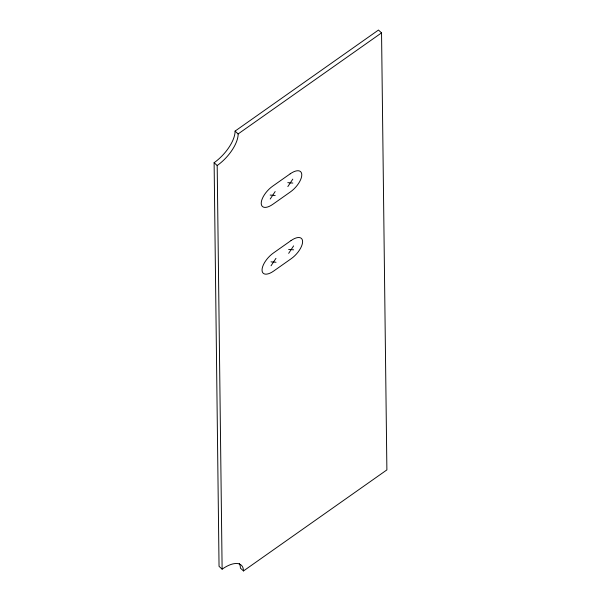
<?xml version="1.0" encoding="UTF-8"?>
<svg xmlns="http://www.w3.org/2000/svg" width="601" height="601" viewBox="0 0 601 601"><rect width="100%" height="100%" fill="white"/><g stroke="black" fill="none" stroke-linecap="round" stroke-linejoin="round"><path stroke-width="0.9" d="M270.217 199.006L275.16 191.561M287.849 186.58L292.792 179.128M271.036 265.777L275.972 258.332M288.668 253.352L293.611 245.907M235.074 131.101L378.472 30.05L381.545 32.875L386.886 469.899L243.488 570.95A28.067 12.696 -47.4 0 0 222.122 569.17L219.049 566.345L214.114 162.706A28.067 12.696 -47.4 0 0 235.074 131.101L238.146 133.925L381.545 32.875M287.804 182.644L292.837 183.065M270.172 195.07L275.205 195.49M288.623 249.415L293.656 249.836M270.983 261.848L276.024 262.261M214.114 162.706L217.186 165.53L222.122 569.17M243.488 570.95L240.415 568.125A28.067 12.696 -47.4 0 0 239.213 563.543M238.146 133.925A28.067 12.696 -47.4 0 1 217.186 165.53M290.208 173.817L272.576 186.242A15.205 6.874 -47.4 0 0 261.225 203.356A15.205 6.874 -47.4 0 0 272.801 204.325L290.433 191.899A15.205 6.874 -47.4 0 0 301.785 174.778A15.205 6.874 -47.4 0 0 290.208 173.817M291.027 240.588L273.395 253.013A15.205 6.874 -47.4 0 0 262.044 270.134A15.205 6.874 -47.4 0 0 273.613 271.096L291.245 258.67A15.205 6.874 -47.4 0 0 302.603 241.549A15.205 6.874 -47.4 0 0 291.027 240.588"/></g></svg>
